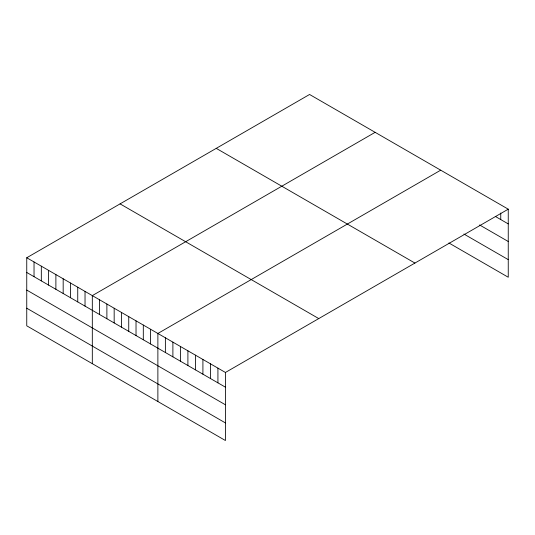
<?xml version="1.0" encoding="UTF-8"?>
<svg xmlns="http://www.w3.org/2000/svg" width="535" height="535" viewBox="0 0 535 535"><rect width="100%" height="100%" fill="white"/><g stroke="black" fill="none" stroke-linecap="round" stroke-linejoin="round"><path stroke-width="0.8" d="M26.75 257.756L225.429 372.467L225.429 440.526L26.75 325.822L26.75 257.756L309.571 94.474L508.25 209.178L508.25 277.244L448.885 242.97M375.135 132.326L92.314 295.614L92.314 363.673M440.7 170.177L157.879 333.465L157.879 401.524M225.429 372.467L508.25 209.178M495.283 216.407L508.25 223.897M479.594 224.954L508.25 241.499M463.898 234.029L508.25 259.635M216.24 148.356L414.919 263.066M120.081 203.875L318.76 318.579M26.75 272.475L225.429 387.18M26.75 290.077L225.429 404.788M26.75 308.213L225.429 422.924M500.747 213.024L500.747 219.564M217.926 368.133L217.926 382.846M210.415 363.8L210.415 378.512M202.912 359.466L202.912 374.179M195.409 355.133L195.409 369.845M187.899 350.799L187.899 365.512M180.395 346.466L180.395 361.178M172.892 342.132L172.892 356.845M165.382 337.799L165.382 352.511M150.596 329.259L150.596 343.972M143.306 325.053L143.306 339.772M136.024 320.846L136.024 335.565M128.741 316.64L128.741 331.359M121.452 312.433L121.452 327.152M114.169 308.227L114.169 322.946M106.886 304.027L106.886 318.74M99.597 299.821L99.597 314.533M85.032 291.408L85.032 306.12M77.742 287.201L77.742 301.914M70.459 282.995L70.459 297.707M63.177 278.788L63.177 293.501M55.887 274.582L55.887 289.301M48.605 270.376L48.605 285.095M41.322 266.169L41.322 280.888M34.033 261.963L34.033 276.682"/></g></svg>
